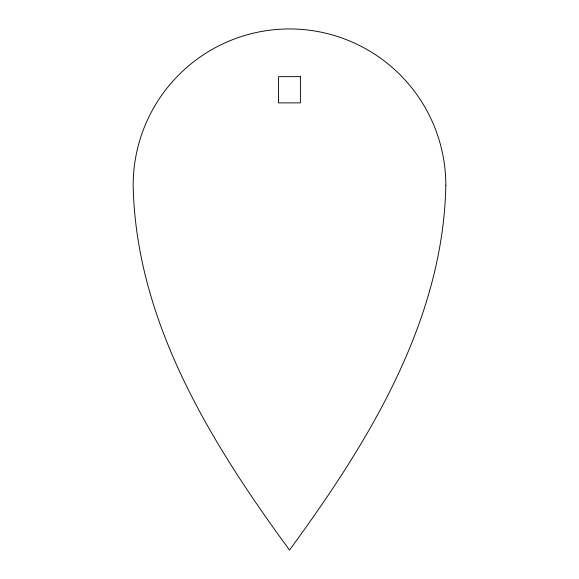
<?xml version="1.0" encoding="UTF-8"?>
<svg xmlns="http://www.w3.org/2000/svg" width="579" height="579" viewBox="0 0 579 579"><rect width="100%" height="100%" fill="white"/><g stroke="black" fill="none" stroke-linecap="round" stroke-linejoin="round"><path stroke-width="0.87" d="M445.83 185.28C443.145 321.736 367.716 443.29 289.5 550.05C211.277 443.29 135.848 321.736 133.17 185.28A156.33 156.33 0 0 1 289.5 28.95A156.33 156.33 0 0 1 445.83 185.28M300.407 76.652L278.521 76.652L278.521 102.881L300.407 102.881L300.407 76.652"/></g></svg>
